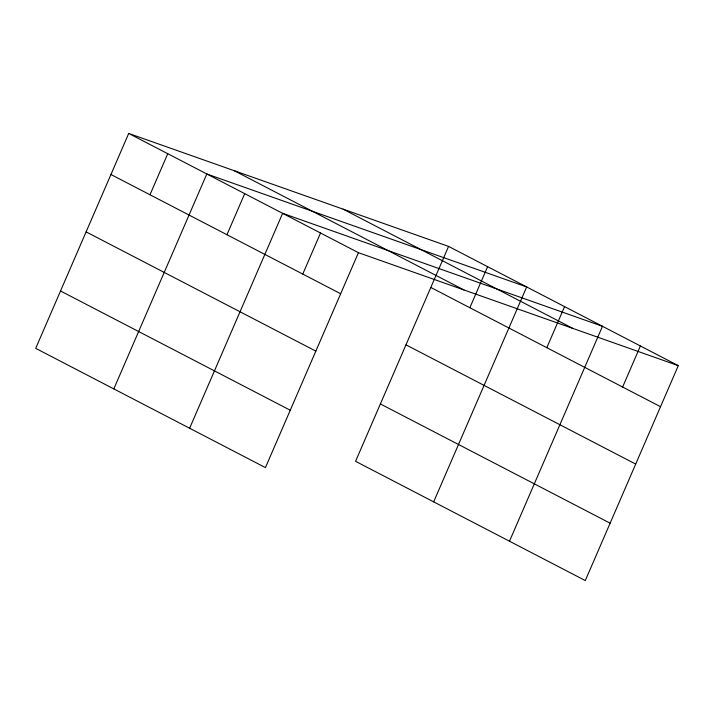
<?xml version="1.0" encoding="UTF-8"?>
<svg xmlns="http://www.w3.org/2000/svg" width="714" height="714" viewBox="0 0 714 714"><rect width="100%" height="100%" fill="white"/><g stroke="black" fill="none" stroke-linecap="round" stroke-linejoin="round"><path stroke-width="1.07" d="M128.707 133.438L35.7 348.352L265.429 467.599L358.437 252.685L128.707 133.438L448.57 246.401L678.3 365.648L585.293 580.562L355.563 461.315L448.57 246.401M149.985 194.77L167.754 153.706M113.812 388.898L206.81 173.984L526.673 286.939L433.675 501.862M226.954 234.719L244.715 193.655M189.621 428.248L282.628 213.334L602.491 326.298L509.484 541.212M302.763 274.069L320.532 233.005M469.848 307.734L487.617 266.67M546.817 347.682L564.578 306.618M622.626 387.033L640.396 345.969M358.437 252.685L678.3 365.648M343.015 209.122L572.744 328.369M234.254 170.717L463.993 289.964M430.801 287.465L660.53 406.703M110.938 174.502L340.667 293.749M405.971 344.835L635.701 464.082M86.108 231.871L315.838 351.118M380.392 403.945L610.122 523.192M60.529 290.982L290.259 410.229"/></g></svg>
